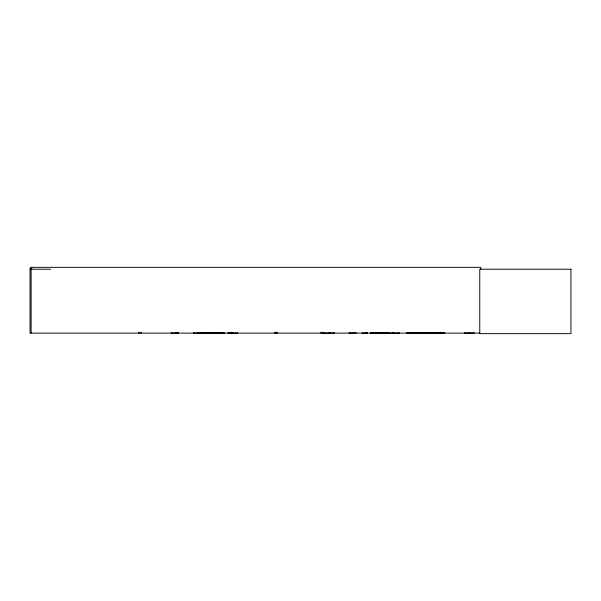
<?xml version="1.0" encoding="UTF-8"?>
<svg xmlns="http://www.w3.org/2000/svg" width="601" height="601" viewBox="0 0 601 601"><rect width="100%" height="100%" fill="white"/><g stroke="black" fill="none" stroke-linecap="round" stroke-linejoin="round"><path stroke-width="0.9" d="M324.57 333.097L324.578 332.586M333.6 333.097L333.6 332.586M385.842 333.097L385.774 332.586M398.966 333.119L398.974 332.586L399.041 333.119L370.855 333.052M373.574 333.037L373.589 332.586M383.1 333.037L383.07 332.451M193.447 333.119L224.278 333.067M200.11 333.052L200.08 332.586M207.45 333.052L207.428 332.586L207.51 333.052M207.721 333.037L207.773 332.586M178.196 333.052L178.249 332.631M349.031 333.119L356.16 332.631L356.205 333.119M378.705 333.052L378.698 332.451M210.928 333.052L210.823 332.315M432.878 333.052L432.9 332.586M328.837 333.119L328.927 332.451M329.288 333.037L329.235 332.451M425.786 332.962L426.184 333.119M426.988 333.104L427.491 333.119M440.803 333.104L440.886 332.608M442.494 332.962L406.546 332.871M442.614 333.119L442.501 332.608M193.71 333.052L193.755 332.631M200.343 333.052L200.388 332.631L200.434 333.097M171.067 333.052L178.249 332.984M349.316 333.052L349.369 332.631M362.08 333.052L367.436 333.052M214.58 333.052L214.64 332.631L214.707 333.119M31.928 268.016L30.05 268.016L30.05 333.119L479.883 333.119M30.05 269.225L50.664 269.225M211.605 332.699L223.64 332.699M377.428 332.699L389.463 332.699M406.569 332.699L418.604 332.699M409.281 332.834L442.509 332.834L442.096 333.119L442.426 332.586M211.582 332.871L223.662 332.871M377.405 332.856L389.486 332.871M406.561 333.082L444.83 333.119M464.49 332.984L474.151 333.052L474.151 332.586M223.91 333.052L223.85 332.631M220.928 333.052L221.063 332.451M375.903 333.052L375.843 332.631L375.79 333.119M392.896 333.052L392.799 332.586M208.104 333.052L208.051 332.631M214.114 333.037L214.114 332.451M434.561 333.037L434.553 332.631M375.257 333.052L375.234 332.586M444.162 333.067L444.071 332.586M384.85 333.119L384.76 332.586M385.91 333.052L385.91 332.586M480.823 269.225L480.823 267.34L31.109 267.34L31.109 333.119M469.486 332.451L469.486 333.119M469.156 332.451L469.156 333.119M464.49 332.586L464.49 333.119M439.286 332.451L439.286 333.119M438.955 332.451L438.955 333.119M438.009 332.451L438.009 333.119M437.678 332.451L437.678 333.119M434.546 332.586L434.546 333.119M426.74 332.608L426.755 333.104M394.361 332.451L394.361 333.119M394.316 332.451L394.316 333.119M394.031 332.451L394.031 333.119M393.978 332.451L393.978 333.119M392.723 332.586L392.723 333.119M388.757 332.451L388.757 333.119M388.712 332.451L388.712 333.119M388.479 332.451L388.524 333.119M386.015 332.586L386.007 333.119M383.303 332.451L383.303 333.119M383.115 332.586L383.115 333.119M381.237 332.451L381.237 333.119M381.192 332.451L381.124 333.119M380.854 332.451L380.899 333.119M380.08 332.451L380.08 333.119M379.644 332.451L379.644 333.119M379.058 332.586L379.058 333.119M378.367 332.451L378.367 333.119M376.241 332.586L376.249 333.119L376.181 332.586M372.432 332.451L372.432 333.119M372.259 332.451L372.259 333.119M370.734 332.586L370.734 333.119M367.549 332.586L367.549 333.119M366.024 332.451L366.024 333.119M365.851 332.451L365.851 333.119M362.501 332.586L362.501 333.119M353.696 332.451L353.696 333.119M353.456 332.451L353.456 333.119M349.414 332.586L349.414 333.119M334.239 332.586L334.231 333.119L323.931 333.097L323.939 332.586M330.475 332.451L330.475 333.119M329.566 332.451L329.581 333.119M329.431 332.586L329.431 333.119M329.371 332.586L329.371 333.119M328.597 332.451L328.604 333.119M322.745 332.315L322.745 333.119M322.602 332.315L322.602 333.119M322.196 332.315L322.196 333.119M320.866 332.315L320.866 333.119M277.084 332.315L277.084 333.119M276.633 332.315L276.633 333.119M276.528 332.315L276.528 333.119M275.303 332.315L275.303 333.119M275.198 332.315L275.198 333.119M275.07 332.315L275.07 333.119M237.583 332.586L237.575 333.119L227.914 333.097L227.914 332.586M232.91 332.451L232.925 333.119M232.572 332.451L232.587 333.119M231.069 332.315L231.069 333.119M229.74 332.315L229.74 333.119M223.782 332.586L223.782 333.119M221.176 332.451L221.176 333.119M220.469 332.586L220.469 333.119M214.888 332.586L214.888 333.119M214.001 332.451L214.061 333.119M211.387 332.586L211.387 333.119M210.575 332.451L210.575 333.119M209.817 332.451L209.817 333.119M209.561 332.451L209.561 333.119M208.006 332.586L208.006 333.119M206.714 332.586L206.714 333.119M204.926 332.451L204.926 333.119M204.671 332.451L204.671 333.119M203.183 332.451L203.183 333.119M202.928 332.451L202.928 333.119M201.14 332.586L201.14 333.119M198.292 332.451L198.292 333.119M198.037 332.451L198.037 333.119M193.8 332.586L193.8 333.119M178.294 332.586L178.294 333.119M177.618 332.315L177.618 333.119M176.288 332.315L176.288 333.119M175.725 332.451L175.725 333.119M175.492 332.451L175.492 333.119M171.413 332.586L171.413 333.119M141.167 332.315L141.167 333.119M139.845 332.315L139.845 333.119M138.515 332.315L138.515 333.119M570.95 269.225L479.763 269.225L479.763 333.66L570.95 333.66L570.95 269.225M389.373 333.119L389.373 332.586L389.305 333.119"/></g></svg>
